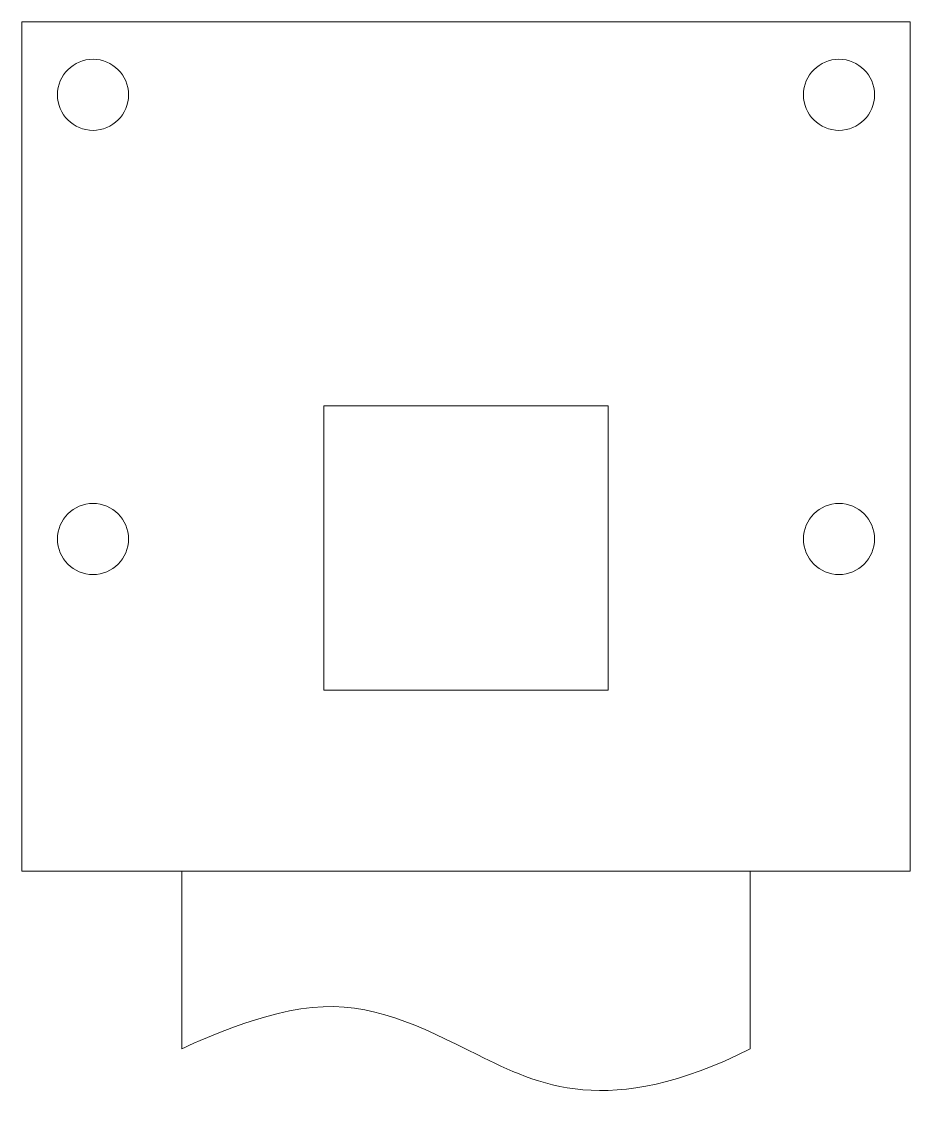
# Model space of a CAD drawing. Header units: millimetres. Extents: x 0 to 25, y -7 to 23.9.
import ezdxf

# ---------------------------------------------------------------- set-up
doc = ezdxf.new("R2010")
doc.units = ezdxf.units.MM
for name, color, linetype, lineweight in [('PiCam_Board', 2, 'CONTINUOUS', 0), ('PiCam_Cable', 3, 'CONTINUOUS', 0), ('PiCam_Module', 4, 'CONTINUOUS', 0), ('PiCam_MountingHoles', 1, 'CONTINUOUS', 0)]:
    doc.layers.add(name, color=color, linetype=linetype, lineweight=lineweight)

msp = doc.modelspace()

# ---------------------------------------------------------------- linework, layer by layer
at = {"layer": 'PiCam_Board'}
for p, q in [((0, 0), (0, 23.9)), ((0, 23.9), (25, 23.9)), ((25, 0), (25, 23.9)), ((0, 0), (25, 0))]:
    msp.add_line(p, q, dxfattribs=at)
at = {"layer": 'PiCam_Cable'}
for p, q in [((4.5, 0), (20.5, 0)), ((4.5, 0), (4.5, -5)), ((20.5, 0), (20.5, -5))]:
    msp.add_line(p, q, dxfattribs=at)
msp.add_open_spline([(4.5, -5), (4.5, -5), (8.5, -3), (12.5, -5), (16.5, -7), (20.5, -5)], degree=3, dxfattribs=at)
at = {"layer": 'PiCam_Module'}
for p, q in [((8.5, 5.1), (8.5, 13.1)), ((8.5, 13.1), (16.5, 13.1)), ((16.5, 5.1), (16.5, 13.1)), ((8.5, 5.1), (16.5, 5.1))]:
    msp.add_line(p, q, dxfattribs=at)
at = {"layer": 'PiCam_MountingHoles'}
for centre in [(2, 21.85), (23, 21.85), (2, 9.35), (23, 9.35)]:
    msp.add_circle(centre, 1, dxfattribs=at)

doc.saveas('drawing.dxf')
